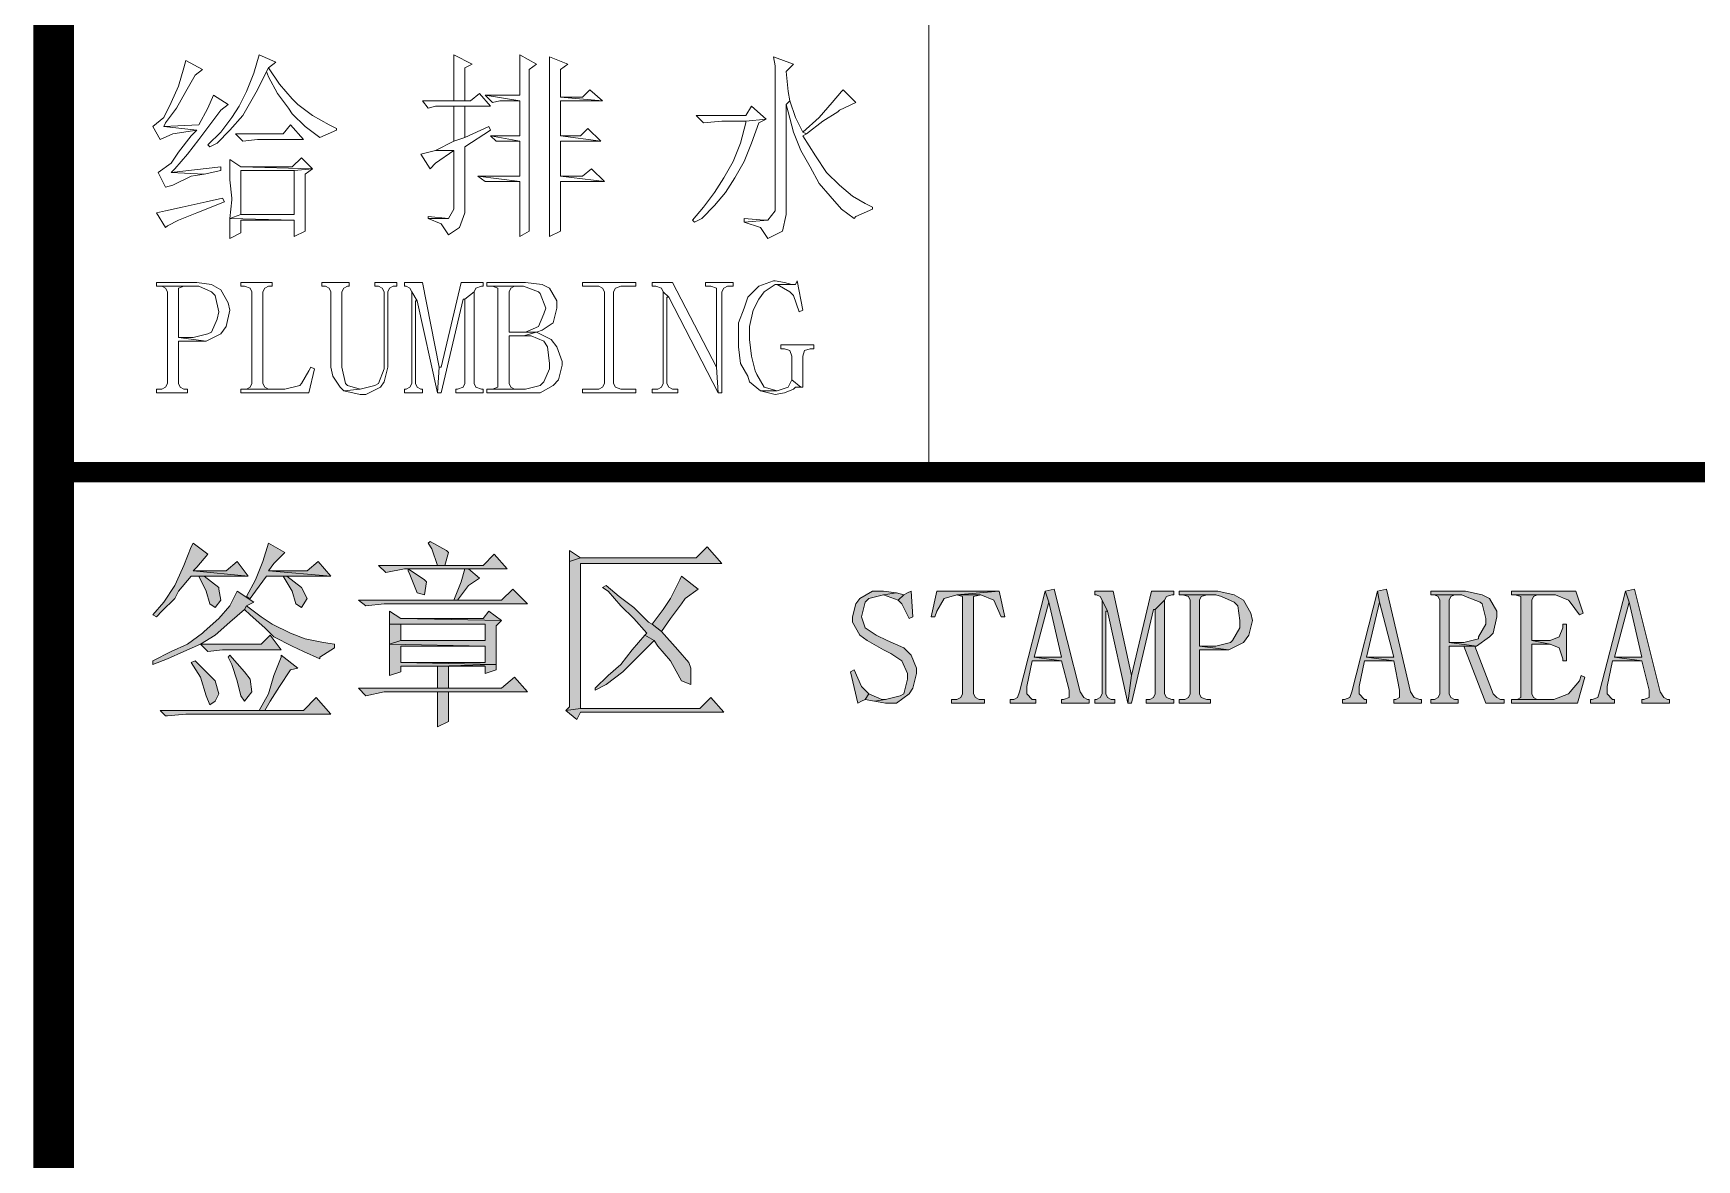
# Model space of a CAD drawing. Header units: millimetres. Extents: x 53009415 to 54059915, y 20499171 to 20796171.
# Drawn here: x 53186740 to 53200996, y 20594842 to 20604496 of the extents above; entities that cross this region are included whole.
import ezdxf

# ---------------------------------------------------------------- set-up
doc = ezdxf.new("R2010")
doc.units = ezdxf.units.MM
doc.header["$LTSCALE"] = 1000
doc.layers.add('PUB_TITLE', color=7, linetype='Continuous', lineweight=20)

# ---------------------------------------------------------------- blocks, each defined once
blk = doc.blocks.new('2015AACI_TQ_A3')
at = {"layer": 'PUB_TITLE'}
h = blk.add_hatch(color=256, dxfattribs=at)
h.paths.add_polyline_path([(-3290.5, 19612.2), (-3306.2, 19609.1), (-3300, 19590.2), (-3277.9, 19495.8), (-3325.1, 19495.8), (-3277.9, 19489.5), (-3265.3, 19439.1), (-3265.3, 19426.6), (-3274.8, 19423.4), (-3277.9, 19423.4), (-3277.9, 19417.1), (-3230.7, 19417.1), (-3230.7, 19423.4), (-3233.9, 19423.4), (-3240.2, 19426.6), (-3246.5, 19436)])
h.paths.add_polyline_path([(-3306.2, 19609.1), (-3350.3, 19436), (-3353.5, 19426.6), (-3362.9, 19423.4), (-3366, 19423.4), (-3366, 19417.1), (-3325.1, 19417.1), (-3325.1, 19423.4), (-3328.3, 19423.4), (-3337.7, 19432.9), (-3337.7, 19445.4), (-3328.3, 19489.5), (-3277.9, 19489.5), (-3325.1, 19495.8), (-3300, 19590.2)])
h.paths.add_polyline_path([(-3391.2, 19609.1), (-3501.4, 19609.1), (-3501.4, 19602.8), (-3495.1, 19602.8), (-3425.8, 19602.8), (-3403.8, 19593.4), (-3400.7, 19590.2), (-3384.9, 19568.2), (-3378.6, 19571.3)])
h.paths.add_polyline_path([(-3495.1, 19602.8), (-3485.6, 19599.6), (-3485.6, 19593.4), (-3485.6, 19432.9), (-3485.6, 19426.6), (-3491.9, 19423.4), (-3457.3, 19423.4), (-3463.6, 19426.6), (-3466.7, 19432.9), (-3466.7, 19517.8), (-3435.3, 19517.8), (-3466.7, 19524.1), (-3466.7, 19593.4), (-3463.6, 19599.6), (-3457.3, 19602.8), (-3425.8, 19602.8)])
h.paths.add_polyline_path([(-3407, 19552.4), (-3413.2, 19552.4), (-3413.2, 19546.1), (-3419.5, 19530.4), (-3435.3, 19524.1), (-3466.7, 19524.1), (-3435.3, 19517.8), (-3419.5, 19511.5), (-3413.2, 19492.6), (-3413.2, 19489.5), (-3407, 19489.5)])
h.paths.add_polyline_path([(-3381.8, 19464.3), (-3384.9, 19454.9), (-3400.7, 19436), (-3403.8, 19432.9), (-3429, 19423.4), (-3457.3, 19423.4), (-3491.9, 19423.4), (-3501.4, 19423.4), (-3501.4, 19417.1), (-3388.1, 19417.1), (-3375.5, 19461.2)])
h.paths.add_polyline_path([(-3580, 19609.1), (-3639.8, 19609.1), (-3639.8, 19602.8), (-3633.5, 19602.8), (-3586.3, 19602.8), (-3580, 19599.6), (-3554.9, 19590.2), (-3551.7, 19587.1), (-3545.4, 19561.9), (-3545.4, 19552.4), (-3558, 19530.4), (-3558, 19527.3), (-3583.2, 19521), (-3608.4, 19521), (-3561.2, 19514.7), (-3539.1, 19530.4), (-3532.8, 19536.7), (-3526.5, 19565), (-3526.5, 19574.5), (-3539.1, 19596.5), (-3551.7, 19602.8)])
h.paths.add_polyline_path([(-3633.5, 19602.8), (-3627.2, 19599.6), (-3624.1, 19593.4), (-3624.1, 19432.9), (-3627.2, 19426.6), (-3633.5, 19423.4), (-3639.8, 19423.4), (-3639.8, 19417.1), (-3592.6, 19417.1), (-3592.6, 19423.4), (-3598.9, 19423.4), (-3605.2, 19426.6), (-3608.4, 19432.9), (-3608.4, 19514.7), (-3583.2, 19514.7), (-3564.3, 19514.7), (-3561.2, 19514.7), (-3608.4, 19521), (-3608.4, 19593.4), (-3605.2, 19599.6), (-3598.9, 19602.8), (-3586.3, 19602.8)])
h.paths.add_polyline_path([(-3564.3, 19514.7), (-3583.2, 19514.7), (-3545.4, 19417.1), (-3514, 19417.1), (-3514, 19423.4), (-3520.2, 19423.4), (-3526.5, 19426.6), (-3532.8, 19432.9)])
h.paths.add_polyline_path([(-3715.4, 19612.2), (-3731.1, 19609.1), (-3727.9, 19590.2), (-3702.8, 19495.8), (-3750, 19495.8), (-3702.8, 19489.5), (-3693.3, 19439.1), (-3693.3, 19426.6), (-3699.6, 19423.4), (-3702.8, 19423.4), (-3702.8, 19417.1), (-3655.6, 19417.1), (-3655.6, 19423.4), (-3658.7, 19423.4), (-3668.2, 19426.6), (-3674.4, 19436)])
h.paths.add_polyline_path([(-3731.1, 19609.1), (-3775.2, 19436), (-3778.3, 19426.6), (-3787.7, 19423.4), (-3790.9, 19423.4), (-3790.9, 19417.1), (-3750, 19417.1), (-3750, 19423.4), (-3753.1, 19423.4), (-3762.6, 19432.9), (-3762.6, 19445.4), (-3753.1, 19489.5), (-3702.8, 19489.5), (-3750, 19495.8), (-3727.9, 19590.2)])
h.paths.add_polyline_path([(-4004.9, 19609.1), (-4071, 19609.1), (-4071, 19602.8), (-4064.7, 19602.8), (-4008, 19602.8), (-3998.6, 19599.6), (-3976.6, 19590.2), (-3970.3, 19583.9), (-3967.1, 19558.7), (-3967.1, 19546.1), (-3979.7, 19524.1), (-3982.9, 19521), (-4008, 19514.7), (-4036.4, 19514.7), (-3986, 19508.4), (-3960.8, 19521), (-3951.4, 19533.6), (-3945.1, 19558.7), (-3948.2, 19571.3), (-3960.8, 19593.4), (-3976.6, 19602.8)])
h.paths.add_polyline_path([(-4064.7, 19602.8), (-4055.2, 19599.6), (-4052.1, 19593.4), (-4052.1, 19432.9), (-4055.2, 19426.6), (-4061.5, 19423.4), (-4071, 19423.4), (-4071, 19417.1), (-4017.5, 19417.1), (-4017.5, 19423.4), (-4023.8, 19423.4), (-4033.2, 19426.6), (-4036.4, 19432.9), (-4036.4, 19508.4), (-4001.7, 19508.4), (-3986, 19508.4), (-4036.4, 19514.7), (-4036.4, 19593.4), (-4033.2, 19599.6), (-4023.8, 19602.8), (-4008, 19602.8)])
h.paths.add_polyline_path([(-4080.4, 19609.1), (-4118.2, 19609.1), (-4152.8, 19464.3), (-4159.1, 19417.1), (-4152.8, 19417.1), (-4115, 19577.6), (-4111.9, 19577.6), (-4096.2, 19593.4), (-4093, 19599.6), (-4083.6, 19602.8), (-4080.4, 19602.8)])
h.paths.add_polyline_path([(-4184.3, 19609.1), (-4215.7, 19609.1), (-4215.7, 19602.8), (-4212.6, 19602.8), (-4206.3, 19599.6), (-4203.2, 19593.4), (-4193.7, 19574.5), (-4159.1, 19417.1), (-4152.8, 19464.3)])
h.paths.add_polyline_path([(-4203.2, 19593.4), (-4203.2, 19432.9), (-4206.3, 19426.6), (-4212.6, 19423.4), (-4215.7, 19423.4), (-4215.7, 19417.1), (-4181.1, 19417.1), (-4181.1, 19423.4), (-4187.4, 19423.4), (-4193.7, 19426.6), (-4196.9, 19432.9), (-4196.9, 19574.5), (-4193.7, 19574.5)], flags=17)
h.paths.add_polyline_path([(-4096.2, 19593.4), (-4111.9, 19577.6), (-4111.9, 19432.9), (-4115, 19426.6), (-4121.3, 19423.4), (-4127.6, 19423.4), (-4127.6, 19417.1), (-4080.4, 19417.1), (-4080.4, 19423.4), (-4083.6, 19423.4), (-4093, 19426.6), (-4096.2, 19432.9)], flags=17)
h.paths.add_polyline_path([(-4285, 19612.2), (-4300.7, 19609.1), (-4294.4, 19590.2), (-4272.4, 19495.8), (-4319.6, 19495.8), (-4272.4, 19489.5), (-4259.8, 19439.1), (-4259.8, 19426.6), (-4269.2, 19423.4), (-4272.4, 19423.4), (-4272.4, 19417.1), (-4225.2, 19417.1), (-4225.2, 19423.4), (-4228.3, 19423.4), (-4234.6, 19426.6), (-4240.9, 19436)])
h.paths.add_polyline_path([(-4300.7, 19609.1), (-4344.8, 19436), (-4347.9, 19426.6), (-4354.2, 19423.4), (-4360.5, 19423.4), (-4360.5, 19417.1), (-4316.4, 19417.1), (-4316.4, 19423.4), (-4322.7, 19423.4), (-4332.2, 19432.9), (-4332.2, 19445.4), (-4322.7, 19489.5), (-4272.4, 19489.5), (-4319.6, 19495.8), (-4294.4, 19590.2)])
h.paths.add_polyline_path([(-4379.4, 19609.1), (-4451.8, 19602.8), (-4410.9, 19602.8), (-4388.8, 19593.4), (-4376.2, 19565), (-4369.9, 19565)])
h.paths.add_polyline_path([(-4379.4, 19609.1), (-4486.4, 19609.1), (-4495.8, 19565), (-4489.5, 19565), (-4486.4, 19574.5), (-4473.8, 19596.5), (-4451.8, 19602.8)])
h.paths.add_polyline_path([(-4451.8, 19602.8), (-4442.3, 19599.6), (-4442.3, 19590.2), (-4442.3, 19432.9), (-4445.5, 19426.6), (-4451.8, 19423.4), (-4461.2, 19423.4), (-4461.2, 19417.1), (-4404.6, 19417.1), (-4404.6, 19423.4), (-4414, 19423.4), (-4420.3, 19426.6), (-4423.4, 19432.9), (-4423.4, 19590.2), (-4423.4, 19599.6), (-4410.9, 19602.8)])
h.paths.add_polyline_path([(-4577.6, 19609.1), (-4596.5, 19609.1), (-4618.6, 19596.5), (-4624.9, 19587.1), (-4631.1, 19565), (-4631.1, 19555.6), (-4618.6, 19533.6), (-4606, 19524.1), (-4577.6, 19508.4), (-4565.1, 19502.1), (-4546.2, 19489.5), (-4536.7, 19467.5), (-4536.7, 19458), (-4543, 19432.9), (-4549.3, 19429.7), (-4574.5, 19423.4), (-4593.4, 19420.3), (-4574.5, 19417.1), (-4555.6, 19417.1), (-4533.6, 19432.9), (-4527.3, 19442.3), (-4521, 19467.5), (-4521, 19476.9), (-4530.4, 19498.9), (-4543, 19511.5), (-4571.4, 19524.1), (-4590.2, 19533.6), (-4609.1, 19546.1), (-4615.4, 19565), (-4609.1, 19590.2), (-4602.8, 19596.5), (-4577.6, 19602.8), (-4555.6, 19605.9)])
h.paths.add_polyline_path([(-4530.4, 19609.1), (-4536.7, 19605.9), (-4543, 19602.8), (-4552.5, 19593.4), (-4546.2, 19587.1), (-4533.6, 19561.9), (-4527.3, 19565)], flags=17)
h.paths.add_polyline_path([(-4555.6, 19605.9), (-4577.6, 19602.8), (-4552.5, 19593.4), (-4543, 19602.8)], flags=17)
h.paths.add_polyline_path([(-4628, 19473.8), (-4634.3, 19470.6), (-4621.7, 19417.1), (-4615.4, 19420.3), (-4609.1, 19423.4), (-4602.8, 19432.9), (-4615.4, 19445.4)])
h.paths.add_polyline_path([(-4602.8, 19432.9), (-4609.1, 19423.4), (-4593.4, 19420.3), (-4574.5, 19423.4), (-4580.8, 19423.4)], flags=17)
h.paths.add_polyline_path([(-4879.8, 19684.6), (-4898.6, 19665.7), (-5096.9, 19665.7), (-5115.8, 19659.4), (-5115.8, 19631.1), (-5115.8, 19410.8), (-5122.1, 19404.5), (-5096.9, 19407.7), (-5096.9, 19656.3), (-4854.6, 19656.3)])
h.paths.add_polyline_path([(-5115.8, 19678.3), (-5115.8, 19659.4), (-5096.9, 19665.7)], flags=17)
h.paths.add_polyline_path([(-4923.8, 19634.3), (-4927, 19628), (-4942.7, 19596.5), (-4955.3, 19577.6), (-4974.2, 19552.4), (-4958.4, 19539.9), (-4942.7, 19561.9), (-4923.8, 19587.1), (-4917.5, 19596.5), (-4895.5, 19612.2)], flags=17)
h.paths.add_polyline_path([(-5052.9, 19618.5), (-5059.1, 19615.4), (-5049.7, 19609.1), (-5027.7, 19583.9), (-5005.6, 19561.9), (-4983.6, 19536.7), (-4986.8, 19533.6), (-4971, 19524.1), (-4964.7, 19514.7), (-4942.7, 19489.5), (-4939.6, 19483.2), (-4923.8, 19454.9), (-4908.1, 19448.6), (-4908.1, 19476.9), (-4911.2, 19486.4), (-4930.1, 19508.4), (-4958.4, 19539.9), (-4974.2, 19552.4), (-4980.5, 19555.6), (-5005.6, 19580.8), (-5030.8, 19599.6)], flags=17)
h.paths.add_polyline_path([(-4986.8, 19533.6), (-5008.8, 19508.4), (-5027.7, 19483.2), (-5049.7, 19464.3), (-5071.7, 19442.3), (-5071.7, 19439.1), (-5052.9, 19448.6), (-5024.5, 19470.6), (-5018.2, 19476.9), (-4996.2, 19498.9), (-4971, 19524.1)], flags=17)
h.paths.add_polyline_path([(-4873.5, 19426.6), (-4892.4, 19407.7), (-5096.9, 19407.7), (-5122.1, 19404.5), (-5103.2, 19388.8), (-5096.9, 19401.4), (-4851.4, 19401.4)])
h.paths.add_polyline_path([(-5355, 19694.1), (-5358.1, 19690.9), (-5351.8, 19681.5), (-5342.4, 19653.1), (-5329.8, 19653.1), (-5323.5, 19675.2), (-5326.6, 19678.3)])
h.paths.add_polyline_path([(-5244.8, 19672), (-5263.7, 19653.1), (-5329.8, 19653.1), (-5342.4, 19653.1), (-5443.1, 19653.1), (-5430.5, 19640.6), (-5399, 19646.9), (-5392.7, 19646.9), (-5288.9, 19646.9), (-5222.8, 19646.9)])
h.paths.add_polyline_path([(-5288.9, 19646.9), (-5392.7, 19646.9), (-5295.2, 19646.9), (-5301.5, 19624.8), (-5314.1, 19593.4), (-5307.8, 19593.4), (-5288.9, 19618.5), (-5270, 19631.1)])
h.paths.add_polyline_path([(-5392.7, 19646.9), (-5392.7, 19643.7), (-5389.6, 19637.4), (-5377, 19605.9), (-5364.4, 19602.8), (-5361.3, 19624.8), (-5364.4, 19628)], flags=17)
h.paths.add_polyline_path([(-5213.3, 19612.2), (-5232.2, 19593.4), (-5307.8, 19593.4), (-5314.1, 19593.4), (-5477.7, 19593.4), (-5465.1, 19583.9), (-5433.6, 19587.1), (-5188.2, 19587.1)])
h.paths.add_polyline_path([(-5254.3, 19574.5), (-5263.7, 19561.9), (-5405.3, 19561.9), (-5232.2, 19558.7)], flags=17)
h.paths.add_polyline_path([(-5424.2, 19574.5), (-5424.2, 19552.4), (-5260.6, 19552.4), (-5260.6, 19524.1), (-5405.3, 19524.1), (-5424.2, 19517.8), (-5260.6, 19514.7), (-5260.6, 19486.4), (-5405.3, 19486.4), (-5241.7, 19483.2), (-5241.7, 19511.5), (-5241.7, 19549.3), (-5232.2, 19558.7), (-5405.3, 19561.9)])
h.paths.add_polyline_path([(-5424.2, 19552.4), (-5424.2, 19517.8), (-5405.3, 19524.1), (-5405.3, 19552.4), (-5260.6, 19552.4)], flags=17)
h.paths.add_polyline_path([(-5424.2, 19517.8), (-5424.2, 19492.6), (-5424.2, 19464.3), (-5405.3, 19470.6), (-5405.3, 19480.1), (-5342.4, 19480.1), (-5241.7, 19483.2), (-5405.3, 19486.4), (-5405.3, 19514.7), (-5260.6, 19514.7)])
h.paths.add_polyline_path([(-5241.7, 19483.2), (-5342.4, 19480.1), (-5260.6, 19480.1), (-5260.6, 19467.5), (-5241.7, 19473.8)], flags=17)
h.paths.add_polyline_path([(-5342.4, 19480.1), (-5342.4, 19442.3), (-5323.5, 19442.3), (-5323.5, 19480.1), (-5260.6, 19480.1)])
h.paths.add_polyline_path([(-5210.2, 19461.2), (-5232.2, 19442.3), (-5323.5, 19442.3), (-5342.4, 19442.3), (-5477.7, 19442.3), (-5465.1, 19429.7), (-5433.6, 19436), (-5342.4, 19436), (-5323.5, 19436), (-5188.2, 19436)])
h.paths.add_polyline_path([(-5323.5, 19436), (-5342.4, 19436), (-5342.4, 19417.1), (-5342.4, 19376.2), (-5323.5, 19385.6), (-5323.5, 19398.2)])
h.paths.add_polyline_path([(-5631.9, 19690.9), (-5641.3, 19659.4), (-5653.9, 19628), (-5669.7, 19599.6), (-5663.4, 19596.5), (-5653.9, 19609.1), (-5635.1, 19634.3), (-5606.7, 19634.3), (-5600.4, 19634.3), (-5524.9, 19634.3), (-5631.9, 19643.7), (-5622.5, 19656.3), (-5603.6, 19675.2)])
h.paths.add_polyline_path([(-5760.9, 19690.9), (-5764.1, 19684.6), (-5776.7, 19653.1), (-5789.3, 19624.8), (-5792.4, 19618.5), (-5811.3, 19590.2), (-5830.2, 19568.2), (-5823.9, 19565), (-5814.4, 19574.5), (-5792.4, 19596.5), (-5786.1, 19609.1), (-5764.1, 19634.3), (-5751.5, 19634.3), (-5742.1, 19634.3), (-5666.5, 19634.3), (-5760.9, 19643.7), (-5754.6, 19650), (-5735.8, 19672)])
h.paths.add_polyline_path([(-5546.9, 19659.4), (-5565.8, 19643.7), (-5631.9, 19643.7), (-5524.9, 19634.3)], flags=17)
h.paths.add_polyline_path([(-5685.4, 19659.4), (-5704.3, 19643.7), (-5760.9, 19643.7), (-5666.5, 19634.3)], flags=17)
h.paths.add_polyline_path([(-5600.4, 19634.3), (-5606.7, 19634.3), (-5591, 19609.1), (-5584.7, 19587.1), (-5575.3, 19580.8), (-5565.8, 19596.5), (-5575.3, 19615.4)])
h.paths.add_polyline_path([(-5742.1, 19634.3), (-5751.5, 19634.3), (-5738.9, 19609.1), (-5732.6, 19587.1), (-5723.2, 19580.8), (-5713.7, 19593.4), (-5716.9, 19612.2), (-5716.9, 19615.4)], flags=17)
h.paths.add_polyline_path([(-5685.4, 19609.1), (-5698, 19583.9), (-5716.9, 19561.9), (-5742.1, 19539.9), (-5745.2, 19536.7), (-5770.4, 19517.8), (-5798.7, 19505.2), (-5830.2, 19489.5), (-5830.2, 19483.2), (-5805, 19492.6), (-5776.7, 19505.2), (-5748.3, 19517.8), (-5723.2, 19533.6), (-5698, 19555.6), (-5672.8, 19577.6), (-5669.7, 19583.9), (-5657.1, 19590.2)])
h.paths.add_polyline_path([(-5669.7, 19583.9), (-5672.8, 19577.6), (-5663.4, 19568.2), (-5638.2, 19546.1), (-5622.5, 19530.4), (-5591, 19514.7), (-5572.1, 19505.2), (-5543.8, 19492.6), (-5543.8, 19495.8), (-5518.6, 19511.5), (-5518.6, 19517.8), (-5537.5, 19521), (-5569, 19527.3), (-5594.1, 19536.7), (-5625.6, 19552.4), (-5644.5, 19565)])
h.paths.add_polyline_path([(-5628.8, 19533.6), (-5644.5, 19517.8), (-5748.3, 19517.8), (-5735.8, 19505.2), (-5710.6, 19508.4), (-5609.9, 19508.4)])
h.paths.add_polyline_path([(-5609.9, 19498.9), (-5609.9, 19495.8), (-5622.5, 19464.3), (-5631.9, 19432.9), (-5647.6, 19404.5), (-5638.2, 19404.5), (-5628.8, 19420.3), (-5613, 19445.4), (-5594.1, 19473.8), (-5581.6, 19476.9)])
h.paths.add_polyline_path([(-5698, 19498.9), (-5701.1, 19495.8), (-5694.8, 19483.2), (-5685.4, 19454.9), (-5679.1, 19429.7), (-5672.8, 19420.3), (-5660.2, 19436), (-5663.4, 19458), (-5672.8, 19470.6)])
h.paths.add_polyline_path([(-5757.8, 19489.5), (-5764.1, 19486.4), (-5748.3, 19461.2), (-5738.9, 19429.7), (-5732.6, 19414), (-5723.2, 19420.3), (-5716.9, 19432.9), (-5723.2, 19454.9), (-5732.6, 19464.3)])
h.paths.add_polyline_path([(-5550.1, 19426.6), (-5572.1, 19404.5), (-5638.2, 19404.5), (-5647.6, 19404.5), (-5817.6, 19404.5), (-5808.1, 19395.1), (-5805, 19395.1), (-5773.5, 19398.2), (-5524.9, 19398.2)])
for points, const_width in [([(-6000, 28700), (-6000, 0)], 70), ([(-6000, 19812.6), (0, 19812.6)], 35)]:
    blk.add_lwpolyline(points, dxfattribs=dict(at, const_width=const_width))
blk.add_lwpolyline([(-6000, 0), (0, 0), (0, 28700), (-6000, 28700)], close=True, dxfattribs=at)
for points in [[(-4500, 22212.6), (-4500, 19812.6)], [(-6000, 19812.6), (0, 19812.6)]]:
    blk.add_lwpolyline(points, dxfattribs=at)
at = {"layer": 'PUB_TITLE', "lineweight": 0}
for points in [[(-5647.6, 20528), (-5647.6, 20528), (-5657.1, 20496.6), (-5669.7, 20465.1), (-5682.3, 20439.9), (-5694.8, 20421), (-5713.7, 20395.8), (-5735.8, 20373.8), (-5732.6, 20370.7), (-5720, 20377), (-5698, 20399), (-5676, 20424.2), (-5666.5, 20439.9), (-5650.8, 20468.2), (-5635.1, 20499.7), (-5631.9, 20506), (-5619.3, 20515.4)], [(-5314.1, 20528), (-5314.1, 20518.6), (-5314.1, 20487.1), (-5314.1, 20449.3), (-5295.2, 20449.3), (-5295.2, 20506), (-5282.6, 20512.3)], [(-5200.8, 20528), (-5200.8, 20524.9), (-5200.8, 20496.6), (-5200.8, 20458.8), (-5260.6, 20458.8), (-5200.8, 20449.3), (-5200.8, 20389.6), (-5251.1, 20389.6), (-5200.8, 20380.1), (-5200.8, 20320.3), (-5273.1, 20320.3), (-5200.8, 20310.9), (-5200.8, 20276.3), (-5200.8, 20244.8), (-5200.8, 20216.5), (-5185, 20225.9), (-5185, 20502.8), (-5172.4, 20512.3)], [(-5773.5, 20518.6), (-5776.7, 20506), (-5786.1, 20474.5), (-5798.7, 20446.2), (-5811.3, 20421), (-5830.2, 20405.3), (-5817.6, 20383.3), (-5795.6, 20392.7), (-5754.6, 20399), (-5811.3, 20405.3), (-5808.1, 20411.6), (-5789.3, 20436.8), (-5773.5, 20465.1), (-5757.8, 20493.4), (-5745.2, 20502.8)], [(-5631.9, 20506), (-5635.1, 20499.7), (-5631.9, 20490.3), (-5616.2, 20461.9), (-5597.3, 20436.8), (-5591, 20427.3), (-5569, 20405.3), (-5543.8, 20386.4), (-5543.8, 20386.4), (-5515.5, 20399), (-5515.5, 20402.1), (-5528.1, 20408.4), (-5556.4, 20424.2), (-5581.6, 20443.1), (-5591, 20452.5), (-5613, 20477.7)], [(-5150.4, 20524.9), (-5150.4, 20499.7), (-5150.4, 20465.1), (-5150.4, 20216.5), (-5131.5, 20225.9), (-5131.5, 20241.6), (-5131.5, 20273.1), (-5131.5, 20310.9), (-5056, 20310.9), (-5131.5, 20320.3), (-5131.5, 20380.1), (-5062.3, 20380.1), (-5131.5, 20389.6), (-5131.5, 20449.3), (-5059.1, 20449.3), (-5131.5, 20455.6), (-5131.5, 20502.8), (-5118.9, 20512.3)], [(-4766.5, 20524.9), (-4763.3, 20509.1), (-4763.3, 20477.7), (-4763.3, 20260.5), (-4775.9, 20244.8), (-4816.8, 20241.6), (-4788.5, 20232.2), (-4775.9, 20213.3), (-4750.7, 20225.9), (-4744.4, 20254.2), (-4744.4, 20443.1), (-4738.1, 20449.3), (-4741.3, 20465.1), (-4744.4, 20499.7), (-4731.9, 20512.3)], [(-5726.3, 20458.8), (-5735.8, 20436.8), (-5751.5, 20408.4), (-5811.3, 20405.3), (-5754.6, 20399), (-5764.1, 20389.6), (-5786.1, 20361.2), (-5798.7, 20342.3), (-5820.7, 20326.6), (-5808.1, 20301.4), (-5795.6, 20304.6), (-5764.1, 20320.3), (-5742.1, 20323.5), (-5798.7, 20326.6), (-5792.4, 20332.9), (-5770.4, 20358.1), (-5751.5, 20383.3), (-5732.6, 20408.4), (-5713.7, 20433.6), (-5701.1, 20443.1)], [(-5270, 20461.9), (-5285.7, 20449.3), (-5295.2, 20449.3), (-5314.1, 20449.3), (-5367.6, 20449.3), (-5358.1, 20436.8), (-5345.5, 20439.9), (-5314.1, 20439.9), (-5295.2, 20439.9), (-5251.1, 20439.9)], [(-5260.6, 20458.8), (-5248, 20446.2), (-5235.4, 20449.3), (-5200.8, 20449.3)], [(-5081.2, 20468.2), (-5093.8, 20455.6), (-5131.5, 20455.6), (-5059.1, 20449.3)], [(-4738.1, 20449.3), (-4744.4, 20443.1), (-4741.3, 20430.5), (-4731.9, 20395.8), (-4719.3, 20364.4), (-4703.5, 20336.1), (-4687.8, 20307.7), (-4668.9, 20285.7), (-4650, 20263.7), (-4628, 20247.9), (-4624.9, 20251.1), (-4596.5, 20263.7), (-4596.5, 20266.8), (-4609.1, 20273.1), (-4631.1, 20285.7), (-4653.2, 20304.6), (-4675.2, 20326.6), (-4694.1, 20354.9), (-4716.1, 20389.6), (-4709.8, 20392.7), (-4716.1, 20395.8), (-4728.7, 20421)], [(-4646.9, 20468.2), (-4650, 20465.1), (-4665.8, 20446.2), (-4687.8, 20421), (-4716.1, 20395.8), (-4709.8, 20392.7), (-4681.5, 20414.7), (-4656.3, 20430.5), (-4653.2, 20433.6), (-4624.9, 20446.2)], [(-5295.2, 20439.9), (-5314.1, 20439.9), (-5314.1, 20380.1), (-5295.2, 20386.4)], [(-4779.1, 20417.9), (-4813.7, 20414.7), (-4813.7, 20411.6), (-4823.1, 20377), (-4835.7, 20345.5), (-4851.4, 20317.2), (-4867.2, 20292), (-4886.1, 20266.8), (-4904.9, 20244.8), (-4901.8, 20241.6), (-4889.2, 20247.9), (-4867.2, 20270), (-4848.3, 20292), (-4832.6, 20317.2), (-4816.8, 20345.5), (-4804.2, 20377), (-4791.6, 20411.6)], [(-4804.2, 20439.9), (-4813.7, 20424.2), (-4898.6, 20424.2), (-4886.1, 20411.6), (-4886.1, 20411.6), (-4854.6, 20414.7), (-4813.7, 20414.7), (-4779.1, 20417.9)], [(-5594.1, 20408.4), (-5606.7, 20392.7), (-5688.6, 20392.7), (-5676, 20380.1), (-5650.8, 20383.3), (-5572.1, 20383.3)], [(-5254.3, 20405.3), (-5295.2, 20386.4), (-5314.1, 20380.1), (-5345.5, 20364.4), (-5314.1, 20364.4), (-5314.1, 20263.7), (-5323.5, 20247.9), (-5358.1, 20247.9), (-5336.1, 20238.5), (-5323.5, 20219.6), (-5304.6, 20232.2), (-5295.2, 20257.4), (-5295.2, 20370.7), (-5251.1, 20399)], [(-5251.1, 20389.6), (-5241.7, 20380.1), (-5229.1, 20380.1), (-5200.8, 20380.1)], [(-5084.3, 20402.1), (-5096.9, 20389.6), (-5131.5, 20389.6), (-5062.3, 20380.1)], [(-5345.5, 20364.4), (-5370.7, 20358.1), (-5355, 20332.9), (-5345.5, 20342.3), (-5314.1, 20364.4)], [(-5713.7, 20336.1), (-5798.7, 20326.6), (-5742.1, 20323.5), (-5713.7, 20329.8)], [(-5698, 20348.6), (-5698, 20345.5), (-5698, 20314), (-5694.8, 20282.6), (-5694.8, 20279.4), (-5698, 20247.9), (-5679.1, 20254.2), (-5679.1, 20329.8), (-5587.8, 20329.8), (-5556.4, 20332.9), (-5679.1, 20336.1)], [(-5556.4, 20332.9), (-5587.8, 20329.8), (-5587.8, 20254.2), (-5679.1, 20254.2), (-5698, 20247.9), (-5587.8, 20244.8), (-5587.8, 20216.5), (-5569, 20225.9), (-5569, 20257.4), (-5569, 20323.5)], [(-5575.3, 20351.8), (-5591, 20336.1), (-5679.1, 20336.1), (-5556.4, 20332.9)], [(-5078, 20332.9), (-5093.8, 20320.3), (-5131.5, 20320.3), (-5056, 20310.9)], [(-5273.1, 20320.3), (-5260.6, 20310.9), (-5251.1, 20310.9), (-5200.8, 20310.9)], [(-5710.6, 20282.6), (-5738.9, 20276.3), (-5779.8, 20266.8), (-5808.1, 20260.5), (-5823.9, 20257.4), (-5808.1, 20232.2), (-5805, 20235.3), (-5786.1, 20244.8), (-5754.6, 20257.4), (-5707.4, 20276.3)], [(-5698, 20247.9), (-5698, 20213.3), (-5679.1, 20222.8), (-5679.1, 20244.8), (-5587.8, 20244.8)], [(-5358.1, 20251.1), (-5358.1, 20247.9), (-5323.5, 20247.9), (-5323.5, 20247.9)], [(-4816.8, 20247.9), (-4816.8, 20241.6), (-4775.9, 20244.8), (-4782.2, 20244.8)], [(-5754.6, 20137.8), (-5823.9, 20137.8), (-5823.9, 20131.5), (-5814.4, 20131.5), (-5760.9, 20131.5), (-5751.5, 20131.5), (-5729.5, 20122.1), (-5723.2, 20115.8), (-5716.9, 20087.4), (-5720, 20074.8), (-5729.5, 20052.8), (-5735.8, 20049.7), (-5760.9, 20043.4), (-5786.1, 20043.4), (-5738.9, 20037.1), (-5713.7, 20049.7), (-5704.3, 20062.3), (-5698, 20090.6), (-5701.1, 20103.2), (-5713.7, 20125.2), (-5729.5, 20134.6)], [(-5814.4, 20131.5), (-5808.1, 20128.3), (-5805, 20122.1), (-5805, 19964.7), (-5808.1, 19958.4), (-5814.4, 19955.3), (-5823.9, 19955.3), (-5823.9, 19949), (-5770.4, 19949), (-5770.4, 19955.3), (-5776.7, 19955.3), (-5783, 19958.4), (-5786.1, 19964.7), (-5786.1, 20037.1), (-5751.5, 20037.1), (-5738.9, 20037.1), (-5786.1, 20043.4), (-5786.1, 20122.1), (-5786.1, 20128.3), (-5776.7, 20131.5), (-5760.9, 20131.5)], [(-5625.6, 20137.8), (-5679.1, 20137.8), (-5679.1, 20131.5), (-5672.8, 20131.5), (-5663.4, 20128.3), (-5660.2, 20122.1), (-5660.2, 19964.7), (-5663.4, 19958.4), (-5669.7, 19955.3), (-5631.9, 19955.3), (-5638.2, 19958.4), (-5641.3, 19964.7), (-5641.3, 20122.1), (-5638.2, 20128.3), (-5631.9, 20131.5), (-5625.6, 20131.5)], [(-5493.4, 20137.8), (-5540.6, 20137.8), (-5540.6, 20131.5), (-5534.3, 20131.5), (-5528.1, 20128.3), (-5524.9, 20122.1), (-5524.9, 19993), (-5521.8, 19977.3), (-5509.2, 19958.4), (-5502.9, 19952.1), (-5474.6, 19955.3), (-5496.6, 19961.6), (-5499.7, 19964.7), (-5506, 19993), (-5506, 20122.1), (-5502.9, 20128.3), (-5496.6, 20131.5), (-5493.4, 20131.5)], [(-5411.6, 20137.8), (-5449.4, 20137.8), (-5449.4, 20131.5), (-5443.1, 20131.5), (-5436.8, 20128.3), (-5433.6, 20122.1), (-5433.6, 19993), (-5433.6, 19989.9), (-5443.1, 19964.7), (-5449.4, 19961.6), (-5474.6, 19955.3), (-5502.9, 19952.1), (-5474.6, 19945.8), (-5465.1, 19945.8), (-5439.9, 19958.4), (-5433.6, 19967.8), (-5427.3, 19993), (-5427.3, 20122.1), (-5424.2, 20128.3), (-5417.9, 20131.5), (-5411.6, 20131.5)], [(-5367.6, 20137.8), (-5399, 20137.8), (-5399, 20131.5), (-5395.9, 20131.5), (-5389.6, 20128.3), (-5386.4, 20122.1), (-5377, 20106.3), (-5342.4, 19949), (-5339.2, 19993)], [(-5263.7, 20137.8), (-5301.5, 20137.8), (-5336.1, 19993), (-5339.2, 19993), (-5342.4, 19949), (-5336.1, 19949), (-5298.3, 20109.5), (-5295.2, 20109.5), (-5279.4, 20122.1), (-5276.3, 20128.3), (-5266.8, 20131.5), (-5263.7, 20131.5)], [(-5191.3, 20137.8), (-5257.4, 20137.8), (-5257.4, 20131.5), (-5248, 20131.5), (-5197.6, 20131.5), (-5194.5, 20131.5), (-5169.3, 20122.1), (-5166.1, 20118.9), (-5156.7, 20093.7), (-5159.8, 20084.3), (-5169.3, 20062.3), (-5191.3, 20052.8), (-5219.6, 20052.8), (-5172.4, 20052.8), (-5163, 20056), (-5144.1, 20068.6), (-5137.8, 20093.7), (-5137.8, 20106.3), (-5150.4, 20128.3), (-5163, 20134.6)], [(-5248, 20131.5), (-5238.5, 20128.3), (-5238.5, 20122.1), (-5238.5, 19964.7), (-5238.5, 19958.4), (-5248, 19955.3), (-5210.2, 19955.3), (-5216.5, 19958.4), (-5219.6, 19964.7), (-5219.6, 20046.5), (-5194.5, 20046.5), (-5172.4, 20052.8), (-5219.6, 20052.8), (-5219.6, 20122.1), (-5216.5, 20128.3), (-5210.2, 20131.5), (-5197.6, 20131.5)], [(-5002.5, 20137.8), (-5093.8, 20137.8), (-5093.8, 20131.5), (-5065.4, 20131.5), (-5059.1, 20128.3), (-5056, 20122.1), (-5056, 19964.7), (-5059.1, 19958.4), (-5065.4, 19955.3), (-5093.8, 19955.3), (-5093.8, 19949), (-5002.5, 19949), (-5002.5, 19955.3), (-5027.7, 19955.3), (-5037.1, 19958.4), (-5040.3, 19964.7), (-5040.3, 20122.1), (-5037.1, 20128.3), (-5027.7, 20131.5), (-5002.5, 20131.5)], [(-4939.6, 20137.8), (-4974.2, 20137.8), (-4974.2, 20131.5), (-4967.9, 20131.5), (-4958.4, 20128.3), (-4955.3, 20122.1), (-4945.9, 20112.6), (-4860.9, 19949), (-4864, 19993)], [(-4835.7, 20137.8), (-4882.9, 20137.8), (-4882.9, 20131.5), (-4873.5, 20131.5), (-4864, 20128.3), (-4864, 20122.1), (-4864, 19993), (-4864, 19993), (-4860.9, 19949), (-4854.6, 19949), (-4854.6, 20122.1), (-4851.4, 20128.3), (-4845.1, 20131.5), (-4835.7, 20131.5)], [(-4763.3, 20140.9), (-4766.5, 20140.9), (-4791.6, 20131.5), (-4810.5, 20112.6), (-4816.8, 20093.7), (-4826.3, 20068.6), (-4826.3, 20040.2), (-4826.3, 20027.6), (-4823.1, 19999.3), (-4810.5, 19977.3), (-4807.4, 19967.8), (-4788.5, 19952.1), (-4760.2, 19952.1), (-4782.2, 19958.4), (-4794.8, 19980.4), (-4797.9, 19986.7), (-4804.2, 20011.9), (-4807.4, 20040.2), (-4807.4, 20062.3), (-4801.1, 20090.6), (-4791.6, 20109.5), (-4782.2, 20122.1), (-4763.3, 20134.6), (-4735, 20134.6), (-4747.6, 20137.8)], [(-4725.6, 20140.9), (-4728.7, 20134.6), (-4735, 20134.6), (-4763.3, 20134.6), (-4760.2, 20134.6), (-4738.1, 20122.1), (-4731.9, 20115.8), (-4722.4, 20087.4), (-4716.1, 20090.6)], [(-5386.4, 20122.1), (-5386.4, 19964.7), (-5389.6, 19958.4), (-5395.9, 19955.3), (-5399, 19955.3), (-5399, 19949), (-5367.6, 19949), (-5367.6, 19955.3), (-5370.7, 19955.3), (-5377, 19958.4), (-5380.1, 19964.7), (-5380.1, 20106.3), (-5377, 20106.3)], [(-5279.4, 20122.1), (-5295.2, 20109.5), (-5295.2, 19964.7), (-5298.3, 19958.4), (-5307.8, 19955.3), (-5310.9, 19955.3), (-5310.9, 19949), (-5263.7, 19949), (-5263.7, 19955.3), (-5266.8, 19955.3), (-5276.3, 19958.4), (-5279.4, 19964.7)], [(-4955.3, 20122.1), (-4955.3, 19964.7), (-4958.4, 19958.4), (-4964.7, 19955.3), (-4974.2, 19955.3), (-4974.2, 19949), (-4930.1, 19949), (-4930.1, 19955.3), (-4939.6, 19955.3), (-4945.9, 19958.4), (-4949, 19964.7), (-4949, 20112.6), (-4945.9, 20112.6)], [(-5172.4, 20052.8), (-5194.5, 20046.5), (-5181.9, 20046.5), (-5159.8, 20037.1), (-5153.6, 20027.6), (-5150.4, 19999.3), (-5150.4, 19989.9), (-5159.8, 19967.8), (-5166.1, 19961.6), (-5191.3, 19955.3), (-5210.2, 19955.3), (-5248, 19955.3), (-5257.4, 19955.3), (-5257.4, 19949), (-5188.2, 19949), (-5166.1, 19949), (-5144.1, 19961.6), (-5134.7, 19971), (-5128.4, 19996.2), (-5128.4, 20002.5), (-5137.8, 20027.6), (-5147.3, 20040.2)], [(-4697.2, 20030.8), (-4753.9, 20030.8), (-4753.9, 20024.5), (-4747.6, 20024.5), (-4738.1, 20021.3), (-4735, 20011.9), (-4735, 19971), (-4719.3, 19958.4), (-4716.1, 19958.4), (-4716.1, 20011.9), (-4713, 20021.3), (-4703.5, 20024.5), (-4697.2, 20024.5)], [(-5559.5, 19993), (-5562.7, 19986.7), (-5575.3, 19964.7), (-5578.4, 19961.6), (-5603.6, 19955.3), (-5631.9, 19955.3), (-5669.7, 19955.3), (-5679.1, 19955.3), (-5679.1, 19949), (-5562.7, 19949), (-5553.2, 19989.9)], [(-4735, 19971), (-4741.3, 19958.4), (-4760.2, 19952.1), (-4788.5, 19952.1), (-4763.3, 19945.8), (-4747.6, 19949), (-4731.9, 19955.3), (-4728.7, 19958.4), (-4719.3, 19958.4)], [(-5760.9, 19690.9), (-5764.1, 19684.6), (-5776.7, 19653.1), (-5789.3, 19624.8), (-5792.4, 19618.5), (-5811.3, 19590.2), (-5830.2, 19568.2), (-5823.9, 19565), (-5814.4, 19574.5), (-5792.4, 19596.5), (-5786.1, 19609.1), (-5764.1, 19634.3), (-5751.5, 19634.3), (-5742.1, 19634.3), (-5666.5, 19634.3), (-5760.9, 19643.7), (-5754.6, 19650), (-5735.8, 19672)], [(-5631.9, 19690.9), (-5631.9, 19690.9), (-5641.3, 19659.4), (-5653.9, 19628), (-5669.7, 19599.6), (-5663.4, 19596.5), (-5653.9, 19609.1), (-5635.1, 19634.3), (-5606.7, 19634.3), (-5600.4, 19634.3), (-5524.9, 19634.3), (-5631.9, 19643.7), (-5622.5, 19656.3), (-5603.6, 19675.2)], [(-5355, 19694.1), (-5358.1, 19690.9), (-5351.8, 19681.5), (-5342.4, 19653.1), (-5329.8, 19653.1), (-5323.5, 19675.2), (-5326.6, 19678.3)], [(-4879.8, 19684.6), (-4898.6, 19665.7), (-5096.9, 19665.7), (-5115.8, 19659.4), (-5115.8, 19631.1), (-5115.8, 19410.8), (-5122.1, 19404.5), (-5096.9, 19407.7), (-5096.9, 19656.3), (-4854.6, 19656.3)], [(-5115.8, 19678.3), (-5115.8, 19659.4), (-5096.9, 19665.7)], [(-5685.4, 19659.4), (-5704.3, 19643.7), (-5760.9, 19643.7), (-5666.5, 19634.3)], [(-5546.9, 19659.4), (-5565.8, 19643.7), (-5631.9, 19643.7), (-5524.9, 19634.3)], [(-5244.8, 19672), (-5263.7, 19653.1), (-5329.8, 19653.1), (-5342.4, 19653.1), (-5443.1, 19653.1), (-5430.5, 19640.6), (-5430.5, 19640.6), (-5399, 19646.9), (-5392.7, 19646.9), (-5288.9, 19646.9), (-5222.8, 19646.9)], [(-5392.7, 19646.9), (-5392.7, 19643.7), (-5389.6, 19637.4), (-5377, 19605.9), (-5364.4, 19602.8), (-5361.3, 19624.8), (-5364.4, 19628)], [(-5288.9, 19646.9), (-5392.7, 19646.9), (-5295.2, 19646.9), (-5301.5, 19624.8), (-5314.1, 19593.4), (-5307.8, 19593.4), (-5288.9, 19618.5), (-5270, 19631.1)], [(-5742.1, 19634.3), (-5751.5, 19634.3), (-5738.9, 19609.1), (-5732.6, 19587.1), (-5723.2, 19580.8), (-5713.7, 19593.4), (-5716.9, 19612.2), (-5716.9, 19615.4)], [(-5600.4, 19634.3), (-5606.7, 19634.3), (-5591, 19609.1), (-5584.7, 19587.1), (-5575.3, 19580.8), (-5565.8, 19596.5), (-5575.3, 19615.4), (-5575.3, 19615.4)], [(-5052.9, 19618.5), (-5059.1, 19615.4), (-5049.7, 19609.1), (-5027.7, 19583.9), (-5005.6, 19561.9), (-4983.6, 19536.7), (-4986.8, 19533.6), (-4971, 19524.1), (-4964.7, 19514.7), (-4942.7, 19489.5), (-4939.6, 19483.2), (-4923.8, 19454.9), (-4908.1, 19448.6), (-4908.1, 19476.9), (-4911.2, 19486.4), (-4930.1, 19508.4), (-4958.4, 19539.9), (-4974.2, 19552.4), (-4980.5, 19555.6), (-5005.6, 19580.8), (-5030.8, 19599.6)], [(-4923.8, 19634.3), (-4927, 19628), (-4942.7, 19596.5), (-4955.3, 19577.6), (-4974.2, 19552.4), (-4958.4, 19539.9), (-4942.7, 19561.9), (-4923.8, 19587.1), (-4917.5, 19596.5), (-4895.5, 19612.2)], [(-5685.4, 19609.1), (-5698, 19583.9), (-5716.9, 19561.9), (-5742.1, 19539.9), (-5745.2, 19536.7), (-5770.4, 19517.8), (-5798.7, 19505.2), (-5830.2, 19489.5), (-5830.2, 19483.2), (-5805, 19492.6), (-5776.7, 19505.2), (-5748.3, 19517.8), (-5748.3, 19517.8), (-5723.2, 19533.6), (-5698, 19555.6), (-5672.8, 19577.6), (-5669.7, 19583.9), (-5657.1, 19590.2)], [(-5213.3, 19612.2), (-5232.2, 19593.4), (-5307.8, 19593.4), (-5314.1, 19593.4), (-5477.7, 19593.4), (-5465.1, 19583.9), (-5465.1, 19583.9), (-5433.6, 19587.1), (-5188.2, 19587.1)], [(-4577.6, 19609.1), (-4596.5, 19609.1), (-4618.6, 19596.5), (-4624.9, 19587.1), (-4631.1, 19565), (-4631.1, 19555.6), (-4618.6, 19533.6), (-4606, 19524.1), (-4577.6, 19508.4), (-4565.1, 19502.1), (-4546.2, 19489.5), (-4536.7, 19467.5), (-4536.7, 19458), (-4543, 19432.9), (-4549.3, 19429.7), (-4574.5, 19423.4), (-4593.4, 19420.3), (-4574.5, 19417.1), (-4555.6, 19417.1), (-4533.6, 19432.9), (-4527.3, 19442.3), (-4521, 19467.5), (-4521, 19476.9), (-4530.4, 19498.9), (-4543, 19511.5), (-4571.4, 19524.1), (-4590.2, 19533.6), (-4609.1, 19546.1), (-4615.4, 19565), (-4615.4, 19565), (-4609.1, 19590.2), (-4602.8, 19596.5), (-4577.6, 19602.8), (-4555.6, 19605.9)], [(-4555.6, 19605.9), (-4577.6, 19602.8), (-4577.6, 19602.8), (-4552.5, 19593.4), (-4543, 19602.8)], [(-4530.4, 19609.1), (-4536.7, 19605.9), (-4543, 19602.8), (-4552.5, 19593.4), (-4546.2, 19587.1), (-4533.6, 19561.9), (-4527.3, 19565)], [(-4379.4, 19609.1), (-4486.4, 19609.1), (-4495.8, 19565), (-4489.5, 19565), (-4486.4, 19574.5), (-4473.8, 19596.5), (-4451.8, 19602.8)], [(-4451.8, 19602.8), (-4442.3, 19599.6), (-4442.3, 19590.2), (-4442.3, 19432.9), (-4445.5, 19426.6), (-4451.8, 19423.4), (-4461.2, 19423.4), (-4461.2, 19417.1), (-4404.6, 19417.1), (-4404.6, 19423.4), (-4414, 19423.4), (-4420.3, 19426.6), (-4423.4, 19432.9), (-4423.4, 19590.2), (-4423.4, 19599.6), (-4410.9, 19602.8)], [(-4379.4, 19609.1), (-4451.8, 19602.8), (-4410.9, 19602.8), (-4388.8, 19593.4), (-4388.8, 19593.4), (-4376.2, 19565), (-4369.9, 19565)], [(-4300.7, 19609.1), (-4344.8, 19436), (-4347.9, 19426.6), (-4354.2, 19423.4), (-4360.5, 19423.4), (-4360.5, 19417.1), (-4316.4, 19417.1), (-4316.4, 19423.4), (-4322.7, 19423.4), (-4332.2, 19432.9), (-4332.2, 19445.4), (-4322.7, 19489.5), (-4272.4, 19489.5), (-4319.6, 19495.8), (-4294.4, 19590.2), (-4294.4, 19590.2)], [(-4285, 19612.2), (-4300.7, 19609.1), (-4294.4, 19590.2), (-4272.4, 19495.8), (-4319.6, 19495.8), (-4272.4, 19489.5), (-4259.8, 19439.1), (-4259.8, 19426.6), (-4269.2, 19423.4), (-4272.4, 19423.4), (-4272.4, 19417.1), (-4225.2, 19417.1), (-4225.2, 19423.4), (-4228.3, 19423.4), (-4234.6, 19426.6), (-4240.9, 19436)], [(-4184.3, 19609.1), (-4215.7, 19609.1), (-4215.7, 19602.8), (-4212.6, 19602.8), (-4206.3, 19599.6), (-4203.2, 19593.4), (-4193.7, 19574.5), (-4159.1, 19417.1), (-4152.8, 19464.3)], [(-4203.2, 19593.4), (-4203.2, 19432.9), (-4206.3, 19426.6), (-4212.6, 19423.4), (-4215.7, 19423.4), (-4215.7, 19417.1), (-4181.1, 19417.1), (-4181.1, 19423.4), (-4187.4, 19423.4), (-4193.7, 19426.6), (-4196.9, 19432.9), (-4196.9, 19574.5), (-4193.7, 19574.5)], [(-4080.4, 19609.1), (-4118.2, 19609.1), (-4152.8, 19464.3), (-4152.8, 19464.3), (-4159.1, 19417.1), (-4152.8, 19417.1), (-4115, 19577.6), (-4111.9, 19577.6), (-4096.2, 19593.4), (-4093, 19599.6), (-4083.6, 19602.8), (-4080.4, 19602.8)], [(-4096.2, 19593.4), (-4111.9, 19577.6), (-4111.9, 19432.9), (-4115, 19426.6), (-4121.3, 19423.4), (-4127.6, 19423.4), (-4127.6, 19417.1), (-4080.4, 19417.1), (-4080.4, 19423.4), (-4083.6, 19423.4), (-4093, 19426.6), (-4096.2, 19432.9)], [(-4004.9, 19609.1), (-4071, 19609.1), (-4071, 19602.8), (-4064.7, 19602.8), (-4008, 19602.8), (-3998.6, 19599.6), (-3976.6, 19590.2), (-3970.3, 19583.9), (-3967.1, 19558.7), (-3967.1, 19546.1), (-3979.7, 19524.1), (-3982.9, 19521), (-4008, 19514.7), (-4036.4, 19514.7), (-3986, 19508.4), (-3960.8, 19521), (-3951.4, 19533.6), (-3945.1, 19558.7), (-3948.2, 19571.3), (-3960.8, 19593.4), (-3976.6, 19602.8)], [(-4064.7, 19602.8), (-4055.2, 19599.6), (-4052.1, 19593.4), (-4052.1, 19432.9), (-4055.2, 19426.6), (-4061.5, 19423.4), (-4071, 19423.4), (-4071, 19417.1), (-4017.5, 19417.1), (-4017.5, 19423.4), (-4023.8, 19423.4), (-4033.2, 19426.6), (-4036.4, 19432.9), (-4036.4, 19508.4), (-4001.7, 19508.4), (-3986, 19508.4), (-4036.4, 19514.7), (-4036.4, 19593.4), (-4033.2, 19599.6), (-4023.8, 19602.8), (-4008, 19602.8)], [(-3731.1, 19609.1), (-3775.2, 19436), (-3778.3, 19426.6), (-3787.7, 19423.4), (-3790.9, 19423.4), (-3790.9, 19417.1), (-3750, 19417.1), (-3750, 19423.4), (-3753.1, 19423.4), (-3762.6, 19432.9), (-3762.6, 19445.4), (-3753.1, 19489.5), (-3702.8, 19489.5), (-3750, 19495.8), (-3727.9, 19590.2), (-3727.9, 19590.2)], [(-3715.4, 19612.2), (-3731.1, 19609.1), (-3727.9, 19590.2), (-3702.8, 19495.8), (-3750, 19495.8), (-3702.8, 19489.5), (-3693.3, 19439.1), (-3693.3, 19426.6), (-3699.6, 19423.4), (-3702.8, 19423.4), (-3702.8, 19417.1), (-3655.6, 19417.1), (-3655.6, 19423.4), (-3658.7, 19423.4), (-3668.2, 19426.6), (-3674.4, 19436)], [(-3580, 19609.1), (-3639.8, 19609.1), (-3639.8, 19602.8), (-3633.5, 19602.8), (-3586.3, 19602.8), (-3580, 19599.6), (-3554.9, 19590.2), (-3551.7, 19587.1), (-3545.4, 19561.9), (-3545.4, 19552.4), (-3558, 19530.4), (-3558, 19527.3), (-3583.2, 19521), (-3608.4, 19521), (-3561.2, 19514.7), (-3539.1, 19530.4), (-3532.8, 19536.7), (-3526.5, 19565), (-3526.5, 19574.5), (-3539.1, 19596.5), (-3551.7, 19602.8)], [(-3633.5, 19602.8), (-3627.2, 19599.6), (-3624.1, 19593.4), (-3624.1, 19432.9), (-3627.2, 19426.6), (-3633.5, 19423.4), (-3639.8, 19423.4), (-3639.8, 19417.1), (-3592.6, 19417.1), (-3592.6, 19423.4), (-3598.9, 19423.4), (-3605.2, 19426.6), (-3608.4, 19432.9), (-3608.4, 19514.7), (-3583.2, 19514.7), (-3564.3, 19514.7), (-3561.2, 19514.7), (-3608.4, 19521), (-3608.4, 19593.4), (-3605.2, 19599.6), (-3598.9, 19602.8), (-3586.3, 19602.8)], [(-3391.2, 19609.1), (-3501.4, 19609.1), (-3501.4, 19602.8), (-3495.1, 19602.8), (-3425.8, 19602.8), (-3403.8, 19593.4), (-3400.7, 19590.2), (-3384.9, 19568.2), (-3378.6, 19571.3)], [(-3495.1, 19602.8), (-3485.6, 19599.6), (-3485.6, 19593.4), (-3485.6, 19432.9), (-3485.6, 19426.6), (-3491.9, 19423.4), (-3457.3, 19423.4), (-3463.6, 19426.6), (-3466.7, 19432.9), (-3466.7, 19517.8), (-3435.3, 19517.8), (-3466.7, 19524.1), (-3466.7, 19593.4), (-3463.6, 19599.6), (-3457.3, 19602.8), (-3425.8, 19602.8)], [(-3306.2, 19609.1), (-3350.3, 19436), (-3353.5, 19426.6), (-3362.9, 19423.4), (-3366, 19423.4), (-3366, 19417.1), (-3325.1, 19417.1), (-3325.1, 19423.4), (-3328.3, 19423.4), (-3337.7, 19432.9), (-3337.7, 19445.4), (-3328.3, 19489.5), (-3277.9, 19489.5), (-3325.1, 19495.8), (-3300, 19590.2), (-3300, 19590.2)], [(-3290.5, 19612.2), (-3306.2, 19609.1), (-3300, 19590.2), (-3277.9, 19495.8), (-3325.1, 19495.8), (-3277.9, 19489.5), (-3265.3, 19439.1), (-3265.3, 19426.6), (-3274.8, 19423.4), (-3277.9, 19423.4), (-3277.9, 19417.1), (-3230.7, 19417.1), (-3230.7, 19423.4), (-3233.9, 19423.4), (-3240.2, 19426.6), (-3246.5, 19436)], [(-5669.7, 19583.9), (-5672.8, 19577.6), (-5663.4, 19568.2), (-5638.2, 19546.1), (-5622.5, 19530.4), (-5591, 19514.7), (-5572.1, 19505.2), (-5543.8, 19492.6), (-5543.8, 19495.8), (-5518.6, 19511.5), (-5518.6, 19517.8), (-5537.5, 19521), (-5569, 19527.3), (-5594.1, 19536.7), (-5625.6, 19552.4), (-5644.5, 19565)], [(-5424.2, 19574.5), (-5424.2, 19552.4), (-5260.6, 19552.4), (-5260.6, 19524.1), (-5405.3, 19524.1), (-5424.2, 19517.8), (-5260.6, 19514.7), (-5260.6, 19486.4), (-5405.3, 19486.4), (-5241.7, 19483.2), (-5241.7, 19511.5), (-5241.7, 19549.3), (-5232.2, 19558.7), (-5405.3, 19561.9)], [(-5254.3, 19574.5), (-5263.7, 19561.9), (-5405.3, 19561.9), (-5232.2, 19558.7)], [(-5628.8, 19533.6), (-5644.5, 19517.8), (-5748.3, 19517.8), (-5735.8, 19505.2), (-5710.6, 19508.4), (-5609.9, 19508.4)], [(-5424.2, 19552.4), (-5424.2, 19517.8), (-5405.3, 19524.1), (-5405.3, 19552.4), (-5260.6, 19552.4)], [(-4986.8, 19533.6), (-5008.8, 19508.4), (-5027.7, 19483.2), (-5049.7, 19464.3), (-5071.7, 19442.3), (-5071.7, 19439.1), (-5052.9, 19448.6), (-5024.5, 19470.6), (-5018.2, 19476.9), (-4996.2, 19498.9), (-4971, 19524.1)], [(-3407, 19552.4), (-3413.2, 19552.4), (-3413.2, 19546.1), (-3419.5, 19530.4), (-3435.3, 19524.1), (-3466.7, 19524.1), (-3435.3, 19517.8), (-3419.5, 19511.5), (-3413.2, 19492.6), (-3413.2, 19489.5), (-3407, 19489.5)], [(-5424.2, 19517.8), (-5424.2, 19492.6), (-5424.2, 19464.3), (-5405.3, 19470.6), (-5405.3, 19480.1), (-5342.4, 19480.1), (-5241.7, 19483.2), (-5405.3, 19486.4), (-5405.3, 19514.7), (-5260.6, 19514.7)], [(-3564.3, 19514.7), (-3583.2, 19514.7), (-3545.4, 19417.1), (-3514, 19417.1), (-3514, 19423.4), (-3520.2, 19423.4), (-3526.5, 19426.6), (-3532.8, 19432.9)], [(-5757.8, 19489.5), (-5764.1, 19486.4), (-5748.3, 19461.2), (-5738.9, 19429.7), (-5732.6, 19414), (-5723.2, 19420.3), (-5716.9, 19432.9), (-5723.2, 19454.9), (-5732.6, 19464.3)], [(-5698, 19498.9), (-5701.1, 19495.8), (-5694.8, 19483.2), (-5685.4, 19454.9), (-5679.1, 19429.7), (-5672.8, 19420.3), (-5660.2, 19436), (-5663.4, 19458), (-5672.8, 19470.6)], [(-5609.9, 19498.9), (-5609.9, 19495.8), (-5622.5, 19464.3), (-5631.9, 19432.9), (-5647.6, 19404.5), (-5638.2, 19404.5), (-5628.8, 19420.3), (-5613, 19445.4), (-5594.1, 19473.8), (-5581.6, 19476.9)], [(-5241.7, 19483.2), (-5342.4, 19480.1), (-5260.6, 19480.1), (-5260.6, 19467.5), (-5241.7, 19473.8)], [(-5342.4, 19480.1), (-5342.4, 19442.3), (-5323.5, 19442.3), (-5323.5, 19480.1), (-5260.6, 19480.1)], [(-4628, 19473.8), (-4634.3, 19470.6), (-4621.7, 19417.1), (-4615.4, 19420.3), (-4609.1, 19423.4), (-4602.8, 19432.9), (-4615.4, 19445.4)], [(-5210.2, 19461.2), (-5232.2, 19442.3), (-5323.5, 19442.3), (-5342.4, 19442.3), (-5477.7, 19442.3), (-5465.1, 19429.7), (-5465.1, 19429.7), (-5433.6, 19436), (-5342.4, 19436), (-5323.5, 19436), (-5188.2, 19436)], [(-3381.8, 19464.3), (-3384.9, 19454.9), (-3400.7, 19436), (-3403.8, 19432.9), (-3429, 19423.4), (-3457.3, 19423.4), (-3491.9, 19423.4), (-3501.4, 19423.4), (-3501.4, 19417.1), (-3388.1, 19417.1), (-3375.5, 19461.2)], [(-5550.1, 19426.6), (-5572.1, 19404.5), (-5638.2, 19404.5), (-5647.6, 19404.5), (-5817.6, 19404.5), (-5808.1, 19395.1), (-5805, 19395.1), (-5773.5, 19398.2), (-5524.9, 19398.2)], [(-5323.5, 19436), (-5342.4, 19436), (-5342.4, 19417.1), (-5342.4, 19376.2), (-5323.5, 19385.6), (-5323.5, 19398.2)], [(-4873.5, 19426.6), (-4892.4, 19407.7), (-5096.9, 19407.7), (-5122.1, 19404.5), (-5103.2, 19388.8), (-5096.9, 19401.4), (-4851.4, 19401.4)], [(-4602.8, 19432.9), (-4609.1, 19423.4), (-4593.4, 19420.3), (-4574.5, 19423.4), (-4580.8, 19423.4)]]:
    blk.add_lwpolyline(points, close=True, dxfattribs=at)

msp = doc.modelspace()

# ---------------------------------------------------------------- block references
at = {"layer": 'PUB_TITLE', "xscale": 5, "yscale": 5, "zscale": 5}
msp.add_blockref('2015AACI_TQ_A3', (53216915.381, 20501670.783), dxfattribs=at)

doc.saveas('drawing.dxf')
